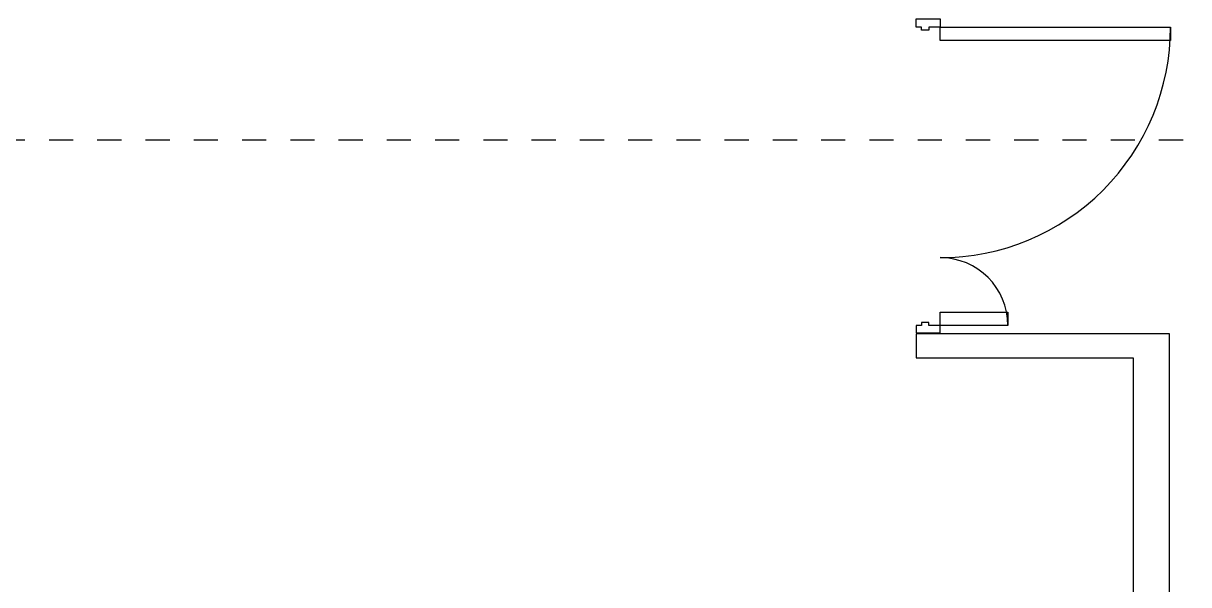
# Model space of a CAD drawing. Header units: metres. Extents: x -22 to 82, y -7 to 32.
# Drawn here: x -15.594 to -10.764, y 13.861 to 16.186 of the extents above; entities that cross this region are included whole.
import ezdxf

# ---------------------------------------------------------------- set-up
doc = ezdxf.new("R2010")
doc.units = ezdxf.units.M
doc.header["$LTSCALE"] = 2
doc.header["$MEASUREMENT"] = 0
doc.linetypes.add('BORDER', pattern=[44.45, 12.7, -6.35, 12.7, -6.35, 0, -6.35])
doc.linetypes.add('DASHDOT', pattern=[25.4, 12.7, -6.35, 0, -6.35])
doc.layers.add('ZLINEA_DE_EJES', color=6, linetype='BORDER')
doc.layers.add('ZSILUETAEDIFICIO', color=253, linetype='CONTINUOUS')

msp = doc.modelspace()

# ---------------------------------------------------------------- linework, layer by layer
at = {"layer": 'ZLINEA_DE_EJES', "linetype": 'DASHDOT', "ltscale": 0.001}
msp.add_line((-20.6876, 15.7032, 0), (33.3816, 15.7032, 0), dxfattribs=at)
at = {"layer": 'ZSILUETAEDIFICIO'}
for p, q in [((-10.8446, 14.9, 0), (-11.8946, 14.9, 0)), ((-11.8946, 14.9, 0), (-11.8946, 14.8, 0)), ((-10.8446, 13.1, 0), (-10.8446, 14.9, 0)), ((-11.8946, 14.8, 0), (-10.9946, 14.8, 0)), ((-10.9946, 14.8, 0), (-10.9946, 13.3, 0))]:
    msp.add_line(p, q, dxfattribs=at)
at = {"layer": 'ZSILUETAEDIFICIO', "linetype": 'Continuous', "elevation": 0}
for points in [[(-11.8946, 16.2042), (-11.7948, 16.2042), (-11.7948, 16.1701), (-11.8412, 16.1701), (-11.8412, 16.1571), (-11.8712, 16.1571), (-11.8712, 16.1701), (-11.8946, 16.1701)], [(-11.7948, 16.1151), (-11.7948, 16.1701), (-10.8398, 16.1701), (-10.8398, 16.1151)], [(-11.7948, 14.9341), (-11.7948, 14.9891), (-11.5138, 14.9891), (-11.5138, 14.9341)], [(-11.8946, 14.9042), (-11.7948, 14.9042), (-11.7948, 14.9341), (-11.8412, 14.9341), (-11.8412, 14.9471), (-11.8712, 14.9471), (-11.8712, 14.9341), (-11.8946, 14.9341)]]:
    msp.add_lwpolyline(points, close=True, dxfattribs=at)
at = {"layer": 'ZSILUETAEDIFICIO', "ltscale": 3}
for centre, radius, start, end in [((-11.7943, 16.1696, 0), 0.9545, 269.9717, 0.0283), ((-11.7948, 14.9341, 0), 0.281, 0, 90)]:
    msp.add_arc(centre, radius, start, end, dxfattribs=at)

doc.saveas('drawing.dxf')
